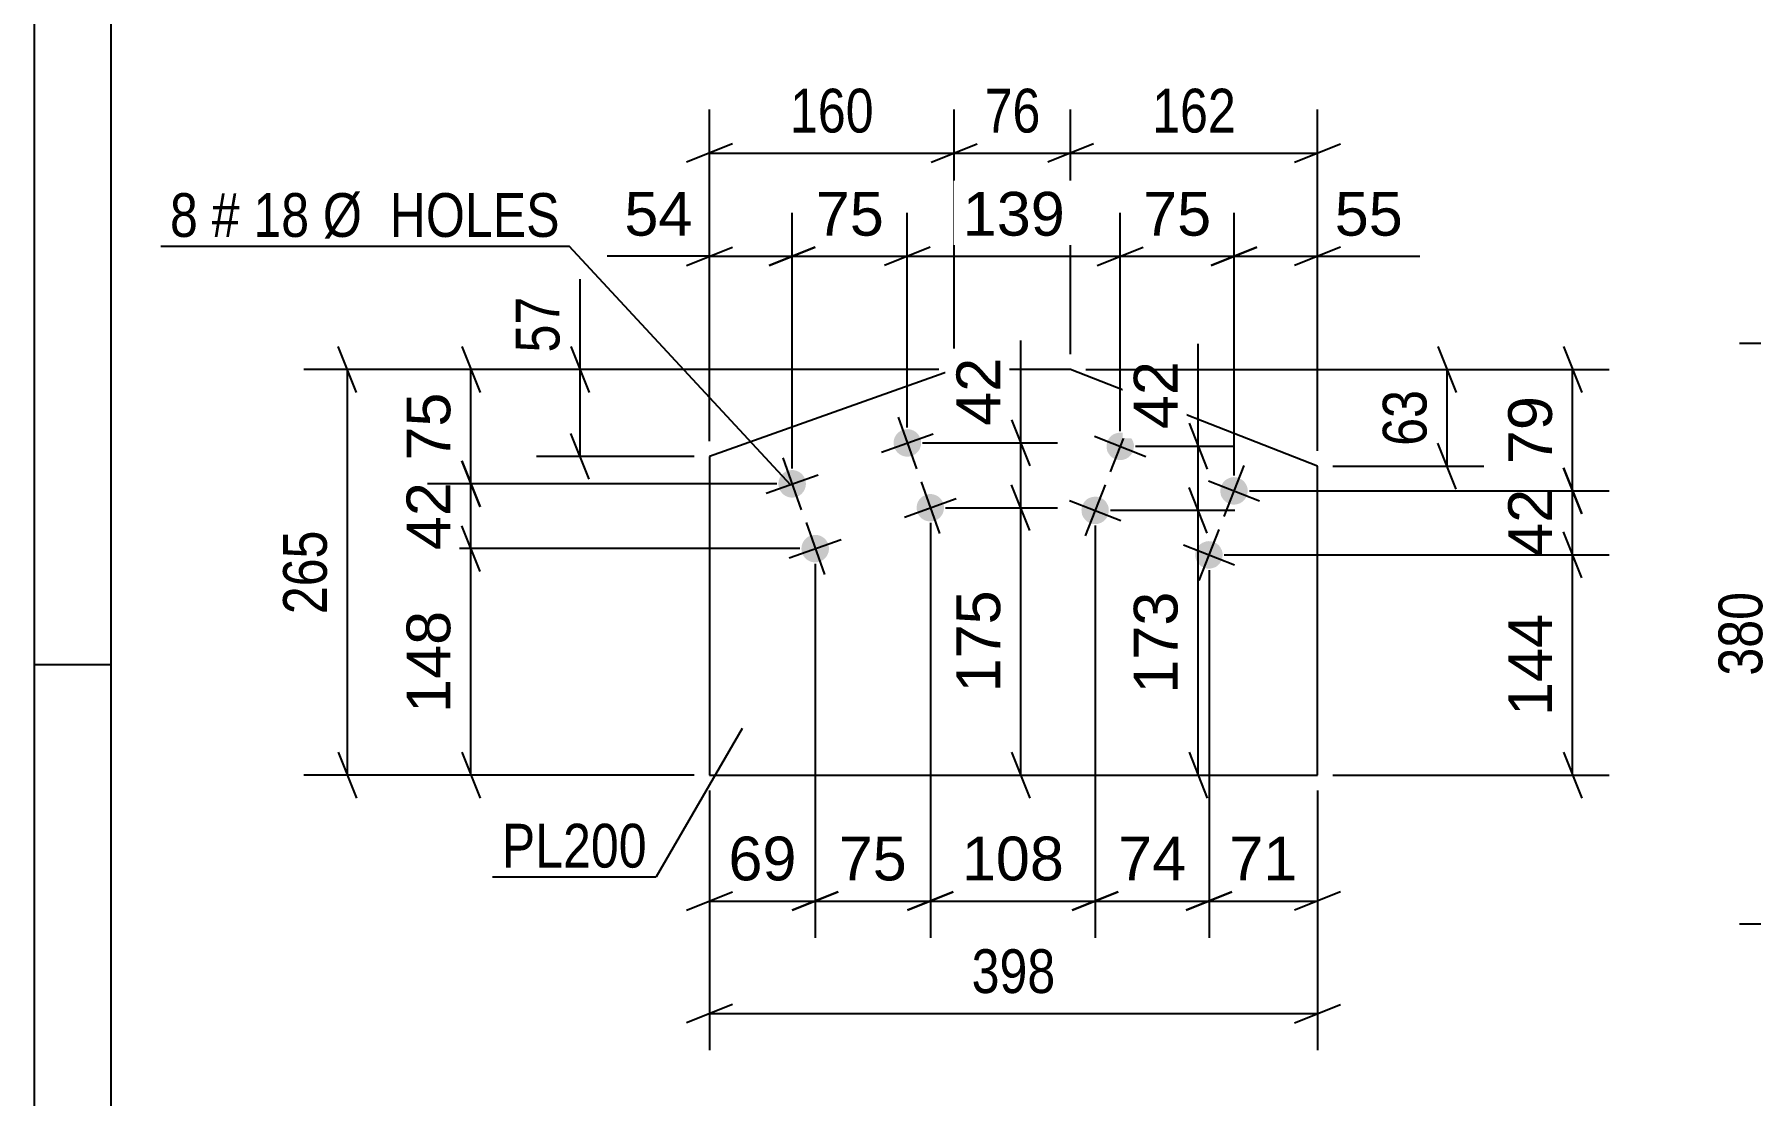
# Model space of a CAD drawing. Header units: millimetres. Extents: x 0 to 420, y 0 to 297.
# Drawn here: x 0 to 112.4, y 120.8 to 190.3 of the extents above; entities that cross this region are included whole.
import ezdxf

# ---------------------------------------------------------------- set-up
doc = ezdxf.new("R2010")
doc.units = ezdxf.units.MM
doc.styles.add('Arial', font='ARIAL.TTF', dxfattribs={"height": 0.2})
doc.styles.add('Arial Narrow', font='ARIALN.TTF', dxfattribs={"height": 0.2})

# ---------------------------------------------------------------- blocks, each defined once
blk = doc.blocks.new('Unknown-203774972-1113')
at = {"color": 5, "linetype": 'Continuous'}
for p, q in [((0, 297), (0, 0)), ((5, 292), (5, 5)), ((5, 149), (0, 149))]:
    blk.add_line(p, q, dxfattribs=at)
blk = doc.blocks.new('Part-203774972-1989 - 1963')
at = {"color": 2, "linetype": 'Continuous'}
for p, q in [((60.22, 168.33), (44.2, 162.65)), ((67.84, 168.33), (60.22, 168.33)), ((84, 162.01), (67.84, 168.33)), ((44.2, 162.65), (44.2, 141.79)), ((84, 141.79), (84, 162.01)), ((44.2, 141.79), (84, 141.79))]:
    blk.add_line(p, q, dxfattribs=at)
blk = doc.blocks.new('Bolt-203774972-1969 - 1963')
at = {"linetype": 'Continuous'}
for points in [[(70.76, 162.47), (70.59, 162.55), (70.45, 162.67), (70.33, 162.82), (70.24, 162.99), (70.2, 163.17), (70.19, 163.36), (70.22, 163.54), (70.29, 163.72), (70.39, 163.88), (70.52, 164.01), (70.68, 164.11), (70.86, 164.17), (71.04, 164.2), (71.23, 164.19), (71.41, 164.14), (71.58, 164.06), (71.73, 163.94), (71.84, 163.79), (71.93, 163.62), (71.98, 163.44), (71.98, 163.25), (71.95, 163.07), (71.89, 162.89), (71.78, 162.73), (71.65, 162.6), (71.49, 162.5), (71.31, 162.43), (71.13, 162.4), (70.94, 162.42)], [(78.21, 159.55), (78.04, 159.64), (77.9, 159.76), (77.78, 159.9), (77.69, 160.07), (77.65, 160.25), (77.64, 160.44), (77.67, 160.63), (77.74, 160.8), (77.84, 160.96), (77.97, 161.09), (78.13, 161.19), (78.31, 161.26), (78.49, 161.29), (78.68, 161.28), (78.86, 161.23), (79.03, 161.14), (79.18, 161.02), (79.29, 160.87), (79.38, 160.71), (79.43, 160.52), (79.43, 160.34), (79.4, 160.15), (79.34, 159.97), (79.23, 159.82), (79.1, 159.69), (78.94, 159.58), (78.76, 159.52), (78.58, 159.49), (78.39, 159.5)], [(69.12, 158.28), (68.95, 158.36), (68.81, 158.48), (68.69, 158.63), (68.6, 158.8), (68.56, 158.98), (68.55, 159.17), (68.58, 159.35), (68.65, 159.53), (68.75, 159.68), (68.88, 159.82), (69.04, 159.92), (69.22, 159.98), (69.4, 160.01), (69.59, 160), (69.77, 159.95), (69.94, 159.87), (70.09, 159.75), (70.2, 159.6), (70.29, 159.43), (70.34, 159.25), (70.34, 159.06), (70.31, 158.87), (70.25, 158.7), (70.14, 158.54), (70.01, 158.41), (69.85, 158.31), (69.67, 158.24), (69.49, 158.21), (69.3, 158.23)], [(76.57, 155.36), (76.4, 155.45), (76.26, 155.57), (76.14, 155.71), (76.05, 155.88), (76.01, 156.06), (76, 156.25), (76.03, 156.44), (76.1, 156.61), (76.2, 156.77), (76.33, 156.9), (76.49, 157), (76.67, 157.07), (76.85, 157.1), (77.04, 157.09), (77.22, 157.04), (77.39, 156.95), (77.54, 156.83), (77.65, 156.68), (77.74, 156.51), (77.79, 156.33), (77.79, 156.14), (77.76, 155.96), (77.69, 155.78), (77.59, 155.63), (77.46, 155.49), (77.3, 155.39), (77.12, 155.33), (76.94, 155.3), (76.75, 155.31)]]:
    blk.add_hatch(color=1, dxfattribs=at).paths.add_polyline_path(points)
at = {"color": 1, "linetype": 'Continuous'}
for p, q in [((71.74, 164.98), (70.43, 161.63)), ((69.41, 163.96), (72.76, 162.65)), ((79.19, 162.06), (77.88, 158.71)), ((70.1, 160.79), (68.79, 157.44)), ((76.86, 161.04), (80.21, 159.73)), ((67.77, 159.77), (71.12, 158.46)), ((77.55, 157.87), (76.24, 154.52)), ((75.22, 156.85), (78.57, 155.54))]:
    blk.add_line(p, q, dxfattribs=at)
blk = doc.blocks.new('Bolt-203774972-1974 - 1963')
at = {"linetype": 'Continuous'}
for points in [[(58, 163.83, -1), (56.3, 163.23, -1)], [(50.46, 161.15, -1), (48.76, 160.55, -1)], [(59.5, 159.59, -1), (57.81, 158.98, -1)], [(51.97, 156.91, -1), (50.27, 156.31, -1)]]:
    blk.add_hatch(color=1, dxfattribs=at).paths.add_polyline_path(points)
at = {"color": 1, "linetype": 'Continuous'}
for p, q in [((56.55, 165.22), (57.75, 161.83)), ((55.46, 162.92), (58.85, 164.13)), ((49.01, 162.55), (50.21, 159.16)), ((47.92, 160.25), (51.31, 161.45)), ((58.06, 160.98), (59.26, 157.59)), ((56.96, 158.68), (60.35, 159.89)), ((50.52, 158.31), (51.72, 154.91)), ((49.42, 156.01), (52.81, 157.21))]:
    blk.add_line(p, q, dxfattribs=at)
blk = doc.blocks.new('StraightDimension-203774972-3128 - 3052')
at = {"color": 7, "linetype": 'Continuous'}
for p, q in [((115.07, 168.54), (113.87, 171.54)), ((129.91, 170.04), (111.62, 170.04)), ((114.47, 132.04), (114.47, 170.04)), ((113.87, 133.54), (115.07, 130.54)), ((129.91, 132.04), (111.62, 132.04))]:
    blk.add_line(p, q, dxfattribs=at)
at = {"color": 0}
blk.add_wipeout([(113.72, 154.38), (109.52, 154.38), (109.52, 147.7), (113.72, 147.7)], dxfattribs=at)
at = {"color": 3, "style": 'Arial Narrow'}
blk.add_text('380', height=2.863, rotation=90.0002, dxfattribs=at).set_placement((113.12, 148.3))
blk = doc.blocks.new('StraightDimension-203774972-2096 - 1963')
at = {"color": 7, "linetype": 'Continuous'}
for p, q in [((51.12, 155.61), (51.12, 131.15)), ((44.2, 140.79), (44.2, 131.15)), ((42.7, 132.95), (45.7, 134.15)), ((52.62, 134.15), (49.62, 132.95)), ((44.2, 133.55), (51.12, 133.55))]:
    blk.add_line(p, q, dxfattribs=at)
at = {"color": 0}
blk.add_wipeout([(50.48, 134.3), (50.48, 138.5), (44.84, 138.5), (44.84, 134.3)], dxfattribs=at)
at = {"color": 3, "style": 'Arial'}
blk.add_text('69', height=2.865, dxfattribs=at).set_placement((45.44, 134.9))
blk = doc.blocks.new('StraightDimension-203774972-2001 - 1963')
at = {"color": 7, "linetype": 'Continuous'}
for p, q in [((44.2, 163.65), (44.2, 185.34)), ((60.22, 169.33), (60.22, 185.34)), ((45.7, 183.09), (42.7, 181.89)), ((44.2, 182.49), (60.22, 182.49)), ((58.72, 181.89), (61.72, 183.09))]:
    blk.add_line(p, q, dxfattribs=at)
at = {"color": 0}
blk.add_wipeout([(55.55, 183.24), (55.55, 187.44), (48.87, 187.44), (48.87, 183.24)], dxfattribs=at)
at = {"color": 3, "style": 'Arial Narrow'}
blk.add_text('160', height=2.863, dxfattribs=at).set_placement((49.47, 183.84))
blk = doc.blocks.new('StraightDimension-203774972-2119 - 1963')
at = {"color": 7, "linetype": 'Continuous'}
for p, q in [((71.08, 164.3), (71.08, 178.59)), ((78.54, 161.39), (78.54, 178.59)), ((69.58, 175.14), (72.58, 176.34)), ((71.08, 175.74), (78.54, 175.74)), ((80.04, 176.34), (77.04, 175.14))]:
    blk.add_line(p, q, dxfattribs=at)
at = {"color": 0}
blk.add_wipeout([(77.63, 176.49), (77.63, 180.69), (71.99, 180.69), (71.99, 176.49)], dxfattribs=at)
at = {"color": 3, "style": 'Arial'}
blk.add_text('75', height=2.865, dxfattribs=at).set_placement((72.59, 177.09))
blk = doc.blocks.new('StraightDimension-203774972-1991 - 1963')
at = {"color": 7, "linetype": 'Continuous'}
for p, q in [((67.84, 169.33), (67.84, 185.34)), ((84, 163.01), (84, 185.34)), ((69.34, 183.09), (66.34, 181.89)), ((67.84, 182.49), (84, 182.49)), ((82.5, 181.89), (85.5, 183.09))]:
    blk.add_line(p, q, dxfattribs=at)
at = {"color": 0}
blk.add_wipeout([(79.26, 183.24), (79.26, 187.44), (72.58, 187.44), (72.58, 183.24)], dxfattribs=at)
at = {"color": 3, "style": 'Arial Narrow'}
blk.add_text('162', height=2.863, dxfattribs=at).set_placement((73.18, 183.84))
blk = doc.blocks.new('StraightDimension-203774972-2162 - 1963')
at = {"color": 7, "linetype": 'Continuous'}
for p, q in [((76.19, 163.31), (76.19, 170.01)), ((76.19, 163.31), (76.19, 170.01)), ((75.59, 164.81), (76.79, 161.81)), ((72.09, 163.31), (78.59, 163.31)), ((76.19, 159.12), (76.19, 163.31)), ((76.79, 157.62), (75.59, 160.62)), ((70.45, 159.12), (78.59, 159.12))]:
    blk.add_line(p, q, dxfattribs=at)
at = {"color": 0}
blk.add_wipeout([(75.44, 169.48), (71.24, 169.48), (71.24, 163.83), (75.44, 163.83)], dxfattribs=at)
at = {"color": 3, "style": 'Arial'}
blk.add_text('42', height=2.865, rotation=90.0002, dxfattribs=at).set_placement((74.84, 164.43))
blk = doc.blocks.new('StraightDimension-203774972-2011 - 1963')
at = {"color": 7, "linetype": 'Continuous'}
for p, q in [((60.22, 169.33), (60.22, 185.34)), ((67.84, 169.33), (67.84, 185.34)), ((58.72, 181.89), (61.72, 183.09)), ((60.22, 182.49), (67.84, 182.49)), ((69.34, 183.09), (66.34, 181.89))]:
    blk.add_line(p, q, dxfattribs=at)
at = {"color": 0}
blk.add_wipeout([(66.46, 183.24), (66.46, 187.44), (61.61, 187.44), (61.61, 183.24)], dxfattribs=at)
at = {"color": 3, "style": 'Arial Narrow'}
blk.add_text('76', height=2.863, dxfattribs=at).set_placement((62.21, 183.84))
blk = doc.blocks.new('StraightDimension-203774972-2103 - 1963')
at = {"color": 7, "linetype": 'Continuous'}
for p, q in [((21.1, 166.83), (19.9, 169.83)), ((59.22, 168.33), (17.65, 168.33)), ((20.5, 141.79), (20.5, 168.33)), ((19.9, 143.29), (21.1, 140.29)), ((43.2, 141.79), (17.65, 141.79))]:
    blk.add_line(p, q, dxfattribs=at)
at = {"color": 0}
blk.add_wipeout([(19.75, 158.4), (15.55, 158.4), (15.55, 151.72), (19.75, 151.72)], dxfattribs=at)
at = {"color": 3, "style": 'Arial Narrow'}
blk.add_text('265', height=2.863, rotation=90.0002, dxfattribs=at).set_placement((19.15, 152.32))
blk = doc.blocks.new('StraightDimension-203774972-2022 - 1963')
at = {"color": 7, "linetype": 'Continuous'}
for p, q in [((44.2, 140.79), (44.2, 123.78)), ((84, 140.79), (84, 123.78)), ((45.7, 126.78), (42.7, 125.58)), ((44.2, 126.18), (84, 126.18)), ((82.5, 125.58), (85.5, 126.78))]:
    blk.add_line(p, q, dxfattribs=at)
at = {"color": 0}
blk.add_wipeout([(67.44, 126.93), (67.44, 131.13), (60.76, 131.13), (60.76, 126.93)], dxfattribs=at)
at = {"color": 3, "style": 'Arial Narrow'}
blk.add_text('398', height=2.863, dxfattribs=at).set_placement((61.36, 127.53))
blk = doc.blocks.new('StraightDimension-203774972-2027 - 1963')
at = {"color": 7, "linetype": 'Continuous'}
for p, q in [((65.18, 157.79), (63.98, 160.79)), ((59.66, 159.29), (66.98, 159.29)), ((64.58, 141.79), (64.58, 159.29)), ((63.98, 143.29), (65.18, 140.29)), ((59.66, 141.79), (66.98, 141.79))]:
    blk.add_line(p, q, dxfattribs=at)
at = {"color": 0}
blk.add_wipeout([(63.83, 154.47), (59.63, 154.47), (59.63, 146.6), (63.83, 146.6)], dxfattribs=at)
at = {"color": 3, "style": 'Arial'}
blk.add_text('175', height=2.865, rotation=90.0002, dxfattribs=at).set_placement((63.23, 147.2))
blk = doc.blocks.new('StraightDimension-203774972-2040 - 1963')
at = {"color": 7, "linetype": 'Continuous'}
for p, q in [((64.58, 163.53), (64.58, 170.22)), ((64.58, 163.53), (64.58, 170.22)), ((63.98, 165.03), (65.18, 162.03)), ((58.15, 163.53), (66.98, 163.53)), ((64.58, 159.29), (64.58, 163.53)), ((65.18, 157.79), (63.98, 160.79)), ((59.66, 159.29), (66.98, 159.29))]:
    blk.add_line(p, q, dxfattribs=at)
at = {"color": 0}
blk.add_wipeout([(63.83, 169.7), (59.63, 169.7), (59.63, 164.05), (63.83, 164.05)], dxfattribs=at)
at = {"color": 3, "style": 'Arial'}
blk.add_text('42', height=2.865, rotation=90.0002, dxfattribs=at).set_placement((63.23, 164.65))
blk = doc.blocks.new('StraightDimension-203774972-2179 - 1963')
at = {"color": 7, "linetype": 'Continuous'}
for p, q in [((100.1, 161.89), (101.3, 158.89)), ((79.54, 160.39), (103.1, 160.39)), ((100.7, 156.2), (100.7, 160.39)), ((101.3, 154.7), (100.1, 157.7)), ((77.9, 156.2), (103.1, 156.2))]:
    blk.add_line(p, q, dxfattribs=at)
at = {"color": 0}
blk.add_wipeout([(99.95, 161.12), (95.75, 161.12), (95.75, 155.47), (99.95, 155.47)], dxfattribs=at)
at = {"color": 3, "style": 'Arial'}
blk.add_text('42', height=2.865, rotation=90.0002, dxfattribs=at).set_placement((99.35, 156.07))
blk = doc.blocks.new('StraightDimension-203774972-2051 - 1963')
at = {"color": 7, "linetype": 'Continuous'}
for p, q in [((29.18, 155.11), (27.98, 158.11)), ((50.12, 156.61), (25.73, 156.61)), ((28.58, 141.79), (28.58, 156.61)), ((27.98, 143.29), (29.18, 140.29)), ((43.2, 141.79), (25.73, 141.79))]:
    blk.add_line(p, q, dxfattribs=at)
at = {"color": 0}
blk.add_wipeout([(27.83, 153.14), (23.63, 153.14), (23.63, 145.26), (27.83, 145.26)], dxfattribs=at)
at = {"color": 3, "style": 'Arial'}
blk.add_text('148', height=2.865, rotation=90.0002, dxfattribs=at).set_placement((27.23, 145.86))
blk = doc.blocks.new('StraightDimension-203774972-2121 - 1963')
at = {"color": 7, "linetype": 'Continuous'}
for p, q in [((57.15, 164.53), (57.15, 178.59)), ((71.08, 164.3), (71.08, 178.59)), ((58.65, 176.34), (55.65, 175.14)), ((57.15, 175.74), (71.08, 175.74)), ((69.58, 175.14), (72.58, 176.34))]:
    blk.add_line(p, q, dxfattribs=at)
at = {"color": 0}
blk.add_wipeout([(68.05, 176.49), (68.05, 180.69), (60.18, 180.69), (60.18, 176.49)], dxfattribs=at)
at = {"color": 3, "style": 'Arial'}
blk.add_text('139', height=2.865, dxfattribs=at).set_placement((60.78, 177.09))
blk = doc.blocks.new('StraightDimension-203774972-2057 - 1963')
at = {"color": 7, "linetype": 'Continuous'}
for p, q in [((27.98, 162.35), (29.18, 159.35)), ((48.61, 160.85), (25.73, 160.85)), ((28.58, 156.61), (28.58, 160.85)), ((29.18, 155.11), (27.98, 158.11)), ((50.12, 156.61), (25.73, 156.61))]:
    blk.add_line(p, q, dxfattribs=at)
at = {"color": 0}
blk.add_wipeout([(27.83, 161.56), (23.63, 161.56), (23.63, 155.91), (27.83, 155.91)], dxfattribs=at)
at = {"color": 3, "style": 'Arial'}
blk.add_text('42', height=2.865, rotation=90.0002, dxfattribs=at).set_placement((27.23, 156.51))
blk = doc.blocks.new('StraightDimension-203774972-2065 - 1963')
at = {"color": 7, "linetype": 'Continuous'}
for p, q in [((27.98, 169.83), (29.18, 166.83)), ((59.22, 168.33), (25.73, 168.33)), ((28.58, 160.85), (28.58, 168.33)), ((29.18, 159.35), (27.98, 162.35)), ((48.61, 160.85), (25.73, 160.85))]:
    blk.add_line(p, q, dxfattribs=at)
at = {"color": 0}
blk.add_wipeout([(27.83, 167.41), (23.63, 167.41), (23.63, 161.77), (27.83, 161.77)], dxfattribs=at)
at = {"color": 3, "style": 'Arial'}
blk.add_text('75', height=2.865, rotation=90.0002, dxfattribs=at).set_placement((27.23, 162.37))
blk = doc.blocks.new('StraightDimension-203774972-2074 - 1963')
at = {"color": 7, "linetype": 'Continuous'}
for p, q in [((58.66, 158.29), (58.66, 131.15)), ((51.12, 155.61), (51.12, 131.15)), ((49.62, 132.95), (52.62, 134.15)), ((60.16, 134.15), (57.16, 132.95)), ((51.12, 133.55), (58.66, 133.55))]:
    blk.add_line(p, q, dxfattribs=at)
at = {"color": 0}
blk.add_wipeout([(57.71, 134.3), (57.71, 138.5), (52.06, 138.5), (52.06, 134.3)], dxfattribs=at)
at = {"color": 3, "style": 'Arial'}
blk.add_text('75', height=2.865, dxfattribs=at).set_placement((52.66, 134.9))
blk = doc.blocks.new('StraightDimension-203774972-2082 - 1963')
at = {"color": 7, "linetype": 'Continuous'}
for p, q in [((58.66, 158.29), (58.66, 131.15)), ((69.45, 158.12), (69.45, 131.15)), ((57.16, 132.95), (60.16, 134.15)), ((70.95, 134.15), (67.95, 132.95)), ((58.66, 133.55), (69.45, 133.55))]:
    blk.add_line(p, q, dxfattribs=at)
at = {"color": 0}
blk.add_wipeout([(67.99, 134.3), (67.99, 138.5), (60.12, 138.5), (60.12, 134.3)], dxfattribs=at)
at = {"color": 3, "style": 'Arial'}
blk.add_text('108', height=2.865, dxfattribs=at).set_placement((60.72, 134.9))
blk = doc.blocks.new('StraightDimension-203774972-2089 - 1963')
at = {"color": 7, "linetype": 'Continuous'}
for p, q in [((69.45, 158.12), (69.45, 131.15)), ((76.9, 155.2), (76.9, 131.15)), ((67.95, 132.95), (70.95, 134.15)), ((78.4, 134.15), (75.4, 132.95)), ((69.45, 133.55), (76.9, 133.55))]:
    blk.add_line(p, q, dxfattribs=at)
at = {"color": 0}
blk.add_wipeout([(76, 134.3), (76, 138.5), (70.35, 138.5), (70.35, 134.3)], dxfattribs=at)
at = {"color": 3, "style": 'Arial'}
blk.add_text('74', height=2.865, dxfattribs=at).set_placement((70.95, 134.9))
blk = doc.blocks.new('StraightDimension-203774972-2091 - 1963')
at = {"color": 7, "linetype": 'Continuous'}
for p, q in [((76.9, 155.2), (76.9, 131.15)), ((84, 140.79), (84, 131.15)), ((75.4, 132.95), (78.4, 134.15)), ((85.5, 134.15), (82.5, 132.95)), ((76.9, 133.55), (84, 133.55))]:
    blk.add_line(p, q, dxfattribs=at)
at = {"color": 0}
blk.add_wipeout([(83.27, 134.3), (83.27, 138.5), (77.63, 138.5), (77.63, 134.3)], dxfattribs=at)
at = {"color": 3, "style": 'Arial'}
blk.add_text('71', height=2.865, dxfattribs=at).set_placement((78.23, 134.9))
blk = doc.blocks.new('StraightDimension-203774972-2174 - 1963')
at = {"color": 7, "linetype": 'Continuous'}
for p, q in [((101.3, 154.7), (100.1, 157.7)), ((77.9, 156.2), (103.1, 156.2)), ((100.7, 141.79), (100.7, 156.2)), ((100.1, 143.29), (101.3, 140.29)), ((85, 141.79), (103.1, 141.79))]:
    blk.add_line(p, q, dxfattribs=at)
at = {"color": 0}
blk.add_wipeout([(99.95, 152.93), (95.75, 152.93), (95.75, 145.06), (99.95, 145.06)], dxfattribs=at)
at = {"color": 3, "style": 'Arial'}
blk.add_text('144', height=2.865, rotation=90.0002, dxfattribs=at).set_placement((99.35, 145.66))
blk = doc.blocks.new('StraightDimension-203774972-2110 - 1963')
at = {"color": 7, "linetype": 'Continuous'}
for p, q in [((78.54, 161.39), (78.54, 178.59)), ((84, 163.01), (84, 178.59)), ((77.04, 175.14), (80.04, 176.34)), ((78.54, 175.74), (84, 175.74)), ((85.5, 176.34), (82.5, 175.14)), ((84, 175.74), (90.7, 175.74)), ((84, 175.74), (90.7, 175.74))]:
    blk.add_line(p, q, dxfattribs=at)
at = {"color": 0}
blk.add_wipeout([(90.17, 176.49), (90.17, 180.69), (84.53, 180.69), (84.53, 176.49)], dxfattribs=at)
at = {"color": 3, "style": 'Arial'}
blk.add_text('55', height=2.865, dxfattribs=at).set_placement((85.13, 177.09))
blk = doc.blocks.new('StraightDimension-203774972-2130 - 1963')
at = {"color": 7, "linetype": 'Continuous'}
for p, q in [((49.61, 161.85), (49.61, 178.59)), ((57.15, 164.53), (57.15, 178.59)), ((48.11, 175.14), (51.11, 176.34)), ((49.61, 175.74), (57.15, 175.74)), ((58.65, 176.34), (55.65, 175.14))]:
    blk.add_line(p, q, dxfattribs=at)
at = {"color": 0}
blk.add_wipeout([(56.21, 176.49), (56.21, 180.69), (50.56, 180.69), (50.56, 176.49)], dxfattribs=at)
at = {"color": 3, "style": 'Arial'}
blk.add_text('75', height=2.865, dxfattribs=at).set_placement((51.16, 177.09))
blk = doc.blocks.new('StraightDimension-203774972-2140 - 1963')
at = {"color": 7, "linetype": 'Continuous'}
for p, q in [((44.2, 163.65), (44.2, 178.59)), ((49.61, 161.85), (49.61, 178.59)), ((44.2, 175.74), (37.5, 175.74)), ((44.2, 175.74), (37.5, 175.74)), ((42.7, 175.14), (45.7, 176.34)), ((44.2, 175.74), (49.61, 175.74)), ((51.11, 176.34), (48.11, 175.14))]:
    blk.add_line(p, q, dxfattribs=at)
at = {"color": 0}
blk.add_wipeout([(43.68, 176.49), (43.68, 180.69), (38.03, 180.69), (38.03, 176.49)], dxfattribs=at)
at = {"color": 3, "style": 'Arial'}
blk.add_text('54', height=2.865, dxfattribs=at).set_placement((38.63, 177.09))
blk = doc.blocks.new('StraightDimension-203774972-2151 - 1963')
at = {"color": 7, "linetype": 'Continuous'}
for p, q in [((76.79, 157.62), (75.59, 160.62)), ((70.45, 159.12), (78.59, 159.12)), ((76.19, 141.79), (76.19, 159.12)), ((75.59, 143.29), (76.79, 140.29)), ((72.09, 141.79), (78.59, 141.79))]:
    blk.add_line(p, q, dxfattribs=at)
at = {"color": 0}
blk.add_wipeout([(75.44, 154.39), (71.24, 154.39), (71.24, 146.52), (75.44, 146.52)], dxfattribs=at)
at = {"color": 3, "style": 'Arial'}
blk.add_text('173', height=2.865, rotation=90.0002, dxfattribs=at).set_placement((74.84, 147.12))
blk = doc.blocks.new('StraightDimension-203774972-2165 - 1963')
at = {"color": 7, "linetype": 'Continuous'}
for p, q in [((35.73, 168.33), (35.73, 174.24)), ((35.73, 168.33), (35.73, 174.24)), ((35.13, 169.83), (36.33, 166.83)), ((59.22, 168.33), (32.88, 168.33)), ((35.73, 162.65), (35.73, 168.33)), ((36.33, 161.15), (35.13, 164.15)), ((43.2, 162.65), (32.88, 162.65))]:
    blk.add_line(p, q, dxfattribs=at)
at = {"color": 0}
blk.add_wipeout([(34.98, 173.71), (30.78, 173.71), (30.78, 168.85), (34.98, 168.85)], dxfattribs=at)
at = {"color": 3, "style": 'Arial Narrow'}
blk.add_text('57', height=2.863, rotation=90.0002, dxfattribs=at).set_placement((34.38, 169.45))
blk = doc.blocks.new('StraightDimension-203774972-2181 - 1963')
at = {"color": 7, "linetype": 'Continuous'}
for p, q in [((100.1, 169.83), (101.3, 166.83)), ((68.84, 168.33), (103.1, 168.33)), ((100.7, 160.39), (100.7, 168.33)), ((101.3, 158.89), (100.1, 161.89)), ((79.54, 160.39), (103.1, 160.39))]:
    blk.add_line(p, q, dxfattribs=at)
at = {"color": 0}
blk.add_wipeout([(99.95, 167.18), (95.75, 167.18), (95.75, 161.54), (99.95, 161.54)], dxfattribs=at)
at = {"color": 3, "style": 'Arial'}
blk.add_text('79', height=2.865, rotation=90.0002, dxfattribs=at).set_placement((99.35, 162.14))
blk = doc.blocks.new('StraightDimension-203774972-2189 - 1963')
at = {"color": 7, "linetype": 'Continuous'}
for p, q in [((91.89, 169.83), (93.09, 166.83)), ((68.84, 168.33), (94.89, 168.33)), ((92.49, 162.01), (92.49, 168.33)), ((93.09, 160.51), (91.89, 163.51)), ((85, 162.01), (94.89, 162.01))]:
    blk.add_line(p, q, dxfattribs=at)
at = {"color": 0}
blk.add_wipeout([(91.74, 167.6), (87.54, 167.6), (87.54, 162.74), (91.74, 162.74)], dxfattribs=at)
at = {"color": 3, "style": 'Arial Narrow'}
blk.add_text('63', height=2.863, rotation=90.0002, dxfattribs=at).set_placement((91.14, 163.34))
blk = doc.blocks.new('Mark-203774972-1985 - 1963')
at = {"color": 30, "linetype": 'Continuous'}
for p in [(46.34, 144.85), (30, 135.14)]:
    blk.add_line(p, (40.7, 135.14), dxfattribs=at)
at = {"color": 0}
blk.add_wipeout([(40.1, 135.74), (40.1, 138.74), (30.6, 138.74), (30.6, 135.74)], dxfattribs=at)
blk.add_wipeout([(40.1, 135.74), (40.1, 138.74), (30.6, 138.74), (30.6, 135.74)], dxfattribs=at)
at = {"color": 3, "style": 'Arial Narrow'}
blk.add_text('PL200', height=2.863, dxfattribs=at).set_placement((30.6, 135.74))
blk = doc.blocks.new('MarkSet-203774972-2197 - 1963')
at = {"color": 7, "linetype": 'Continuous'}
for p in [(8.28, 176.41), (49.52, 160.76)]:
    blk.add_line(p, (35.02, 176.41), dxfattribs=at)
at = {"color": 0}
for points in [[(10.71, 177.01), (10.71, 180.01), (8.88, 180.01), (8.88, 177.01)], [(13.44, 177.01), (13.44, 180.01), (11.61, 180.01), (11.61, 177.01)], [(17.99, 177.01), (17.99, 180.01), (14.34, 180.01), (14.34, 177.01)], [(34.42, 177.01), (34.42, 180.01), (18.89, 180.01), (18.89, 177.01)]]:
    blk.add_wipeout(points, dxfattribs=at)
for points in [[(10.71, 177.01), (10.71, 180.01), (8.88, 180.01), (8.88, 177.01)], [(13.44, 177.01), (13.44, 180.01), (11.61, 180.01), (11.61, 177.01)], [(17.99, 177.01), (17.99, 180.01), (14.34, 180.01), (14.34, 177.01)], [(34.42, 177.01), (34.42, 180.01), (18.89, 180.01), (18.89, 177.01)]]:
    blk.add_wipeout(points, dxfattribs=at)
at = {"color": 3, "style": 'Arial Narrow'}
for s, height, p in [('8', 2.86, (8.88, 177.01)), ('#', 2.86, (11.61, 177.01)), ('18', 2.863, (14.34, 177.01)), ('Ø  HOLES', 2.863, (18.89, 177.01))]:
    blk.add_text(s, height=height, dxfattribs=at).set_placement(p)

msp = doc.modelspace()

# ---------------------------------------------------------------- block references
for name in ['Unknown-203774972-1113', 'Part-203774972-1989 - 1963', 'Bolt-203774972-1974 - 1963', 'Bolt-203774972-1969 - 1963']:
    msp.add_blockref(name, (0, 0))

# ---------------------------------------------------------------- next in the draw order: block references
for name in ['StraightDimension-203774972-2001 - 1963', 'StraightDimension-203774972-2119 - 1963', 'StraightDimension-203774972-3128 - 3052', 'StraightDimension-203774972-2096 - 1963']:
    msp.add_blockref(name, (0, 0))

# ---------------------------------------------------------------- next in the draw order: block references
msp.add_blockref('StraightDimension-203774972-1991 - 1963', (0, 0))

# ---------------------------------------------------------------- next in the draw order: block references
for name in ['StraightDimension-203774972-2011 - 1963', 'StraightDimension-203774972-2162 - 1963']:
    msp.add_blockref(name, (0, 0))

# ---------------------------------------------------------------- next in the draw order: block references
for name in ['StraightDimension-203774972-2103 - 1963', 'StraightDimension-203774972-2179 - 1963']:
    msp.add_blockref(name, (0, 0))

# ---------------------------------------------------------------- next in the draw order: block references
for name in ['StraightDimension-203774972-2110 - 1963', 'StraightDimension-203774972-2022 - 1963']:
    msp.add_blockref(name, (0, 0))

# ---------------------------------------------------------------- next in the draw order: block references
for name in ['StraightDimension-203774972-2027 - 1963', 'StraightDimension-203774972-2051 - 1963']:
    msp.add_blockref(name, (0, 0))

# ---------------------------------------------------------------- next in the draw order: block references
for name in ['StraightDimension-203774972-2040 - 1963', 'StraightDimension-203774972-2057 - 1963', 'Mark-203774972-1985 - 1963']:
    msp.add_blockref(name, (0, 0))

# ---------------------------------------------------------------- next in the draw order: block references
for name in ['StraightDimension-203774972-2121 - 1963', 'StraightDimension-203774972-2074 - 1963']:
    msp.add_blockref(name, (0, 0))

# ---------------------------------------------------------------- next in the draw order: block references
for name in ['StraightDimension-203774972-2065 - 1963', 'StraightDimension-203774972-2082 - 1963']:
    msp.add_blockref(name, (0, 0))

# ---------------------------------------------------------------- next in the draw order: block references
for name in ['StraightDimension-203774972-2130 - 1963', 'StraightDimension-203774972-2089 - 1963']:
    msp.add_blockref(name, (0, 0))

# ---------------------------------------------------------------- next in the draw order: block references
for name in ['StraightDimension-203774972-2140 - 1963', 'StraightDimension-203774972-2091 - 1963']:
    msp.add_blockref(name, (0, 0))

# ---------------------------------------------------------------- next in the draw order: block references
for name in ['StraightDimension-203774972-2165 - 1963', 'StraightDimension-203774972-2174 - 1963']:
    msp.add_blockref(name, (0, 0))

# ---------------------------------------------------------------- next in the draw order: block references
for name in ['MarkSet-203774972-2197 - 1963', 'StraightDimension-203774972-2151 - 1963']:
    msp.add_blockref(name, (0, 0))

# ---------------------------------------------------------------- next in the draw order: block references
msp.add_blockref('StraightDimension-203774972-2181 - 1963', (0, 0))

# ---------------------------------------------------------------- next in the draw order: block references
msp.add_blockref('StraightDimension-203774972-2189 - 1963', (0, 0))

doc.saveas('drawing.dxf')
